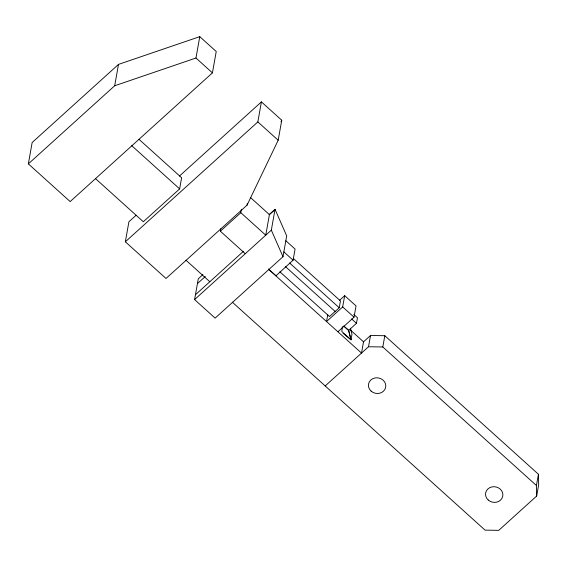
<?xml version="1.0" encoding="UTF-8"?>
<svg xmlns="http://www.w3.org/2000/svg" width="567" height="567" viewBox="0 0 567 567"><rect width="100%" height="100%" fill="white"/><g stroke="black" fill="none" stroke-linecap="round" stroke-linejoin="round"><path stroke-width="0.85" d="M342.34 326.564L341.83 331.511L350.987 339.768L351.972 334.268L350.463 328.272M28.35 163.877L32.156 142.508L118.489 64.397L199.768 36.649L216.233 51.498L212.427 72.867L70.159 201.583L28.35 163.877L114.683 85.766L195.962 58.018L212.427 72.867M114.683 85.766L118.489 64.397M179.42 176.075L261.415 101.883L281.749 120.225L278.184 140.255L247.056 205.155L166.011 278.482L125.342 241.804L128.915 221.775L136.13 215.247M195.962 58.018L199.768 36.649M95.391 178.52L143.316 221.747L179.64 188.889L181.617 177.762L138.943 139.276M269.134 214.68L275.038 209.336L286.704 235.893L282.997 256.709L215.127 318.115L194.587 299.589L198.294 278.78L202.88 274.619M245.284 253.718L220.336 231.216L220.769 228.792M220.336 231.216L240.805 212.696L241.414 209.266M125.342 241.804L257.85 121.912L261.415 101.883M247.056 205.155L247.361 203.411M274.995 209.57L269.417 214.617L265.753 235.199L240.805 212.696M282.997 256.709L271.331 230.152L275.038 209.336M275.895 275.86L293.089 260.189L295.074 249.069L285.839 240.741M327.769 314.607L326.535 321.539L342.674 306.931L344.679 295.669L356.041 305.918L354.035 317.18L337.897 331.787M335.14 311.432L285.513 266.674M279.864 271.784L329.491 316.542L339.243 307.761L340.455 300.928L293.444 258.531M353.794 314.437L357.458 317.74L356.459 323.318L348.613 330.426L343.73 326.018L348.627 330.341L350.987 339.768L343.063 333.332M232.307 302.168L485.054 530.124L498.754 530.351L536.644 496.061L538.65 484.806L538.423 474.253L384.816 335.714L370.527 335.487L363.518 341.823L361.512 353.085L268.51 269.205M325.196 385.943L368.522 346.742L370.527 335.487M536.644 496.061L536.417 485.515L382.81 346.976L384.816 335.714M536.417 485.515L538.423 474.253M280.991 121.806L281.749 120.225M197.429 283.62L205.275 276.526M195.445 294.741L243.555 251.216M194.587 299.589L271.331 230.152M339.513 300.347L344.679 295.669M368.522 346.742L382.81 346.976M257.85 121.912L278.184 140.255M250.38 197.444L269.417 214.617M283.861 251.861L293.089 260.189M342.674 306.931L354.035 317.18M289.617 263.003L339.243 307.761M351.583 318.916L356.459 323.318M350.399 329.994L363.518 341.823M131.707 145.662L179.64 188.889M268.531 269.063L275.916 275.725M185.919 260.168L209.825 281.735M348.627 330.341L350.987 339.768M371.094 391.088A8.703 7.81 10.1 0 0 385.539 387.807A8.703 7.81 10.1 0 0 374.702 378.033A8.703 7.81 10.1 0 0 371.094 391.088M488.194 499.995A8.703 7.81 10.1 0 0 502.631 496.713A8.703 7.81 10.1 0 0 491.795 486.94A8.703 7.81 10.1 0 0 488.194 499.995"/></g></svg>
